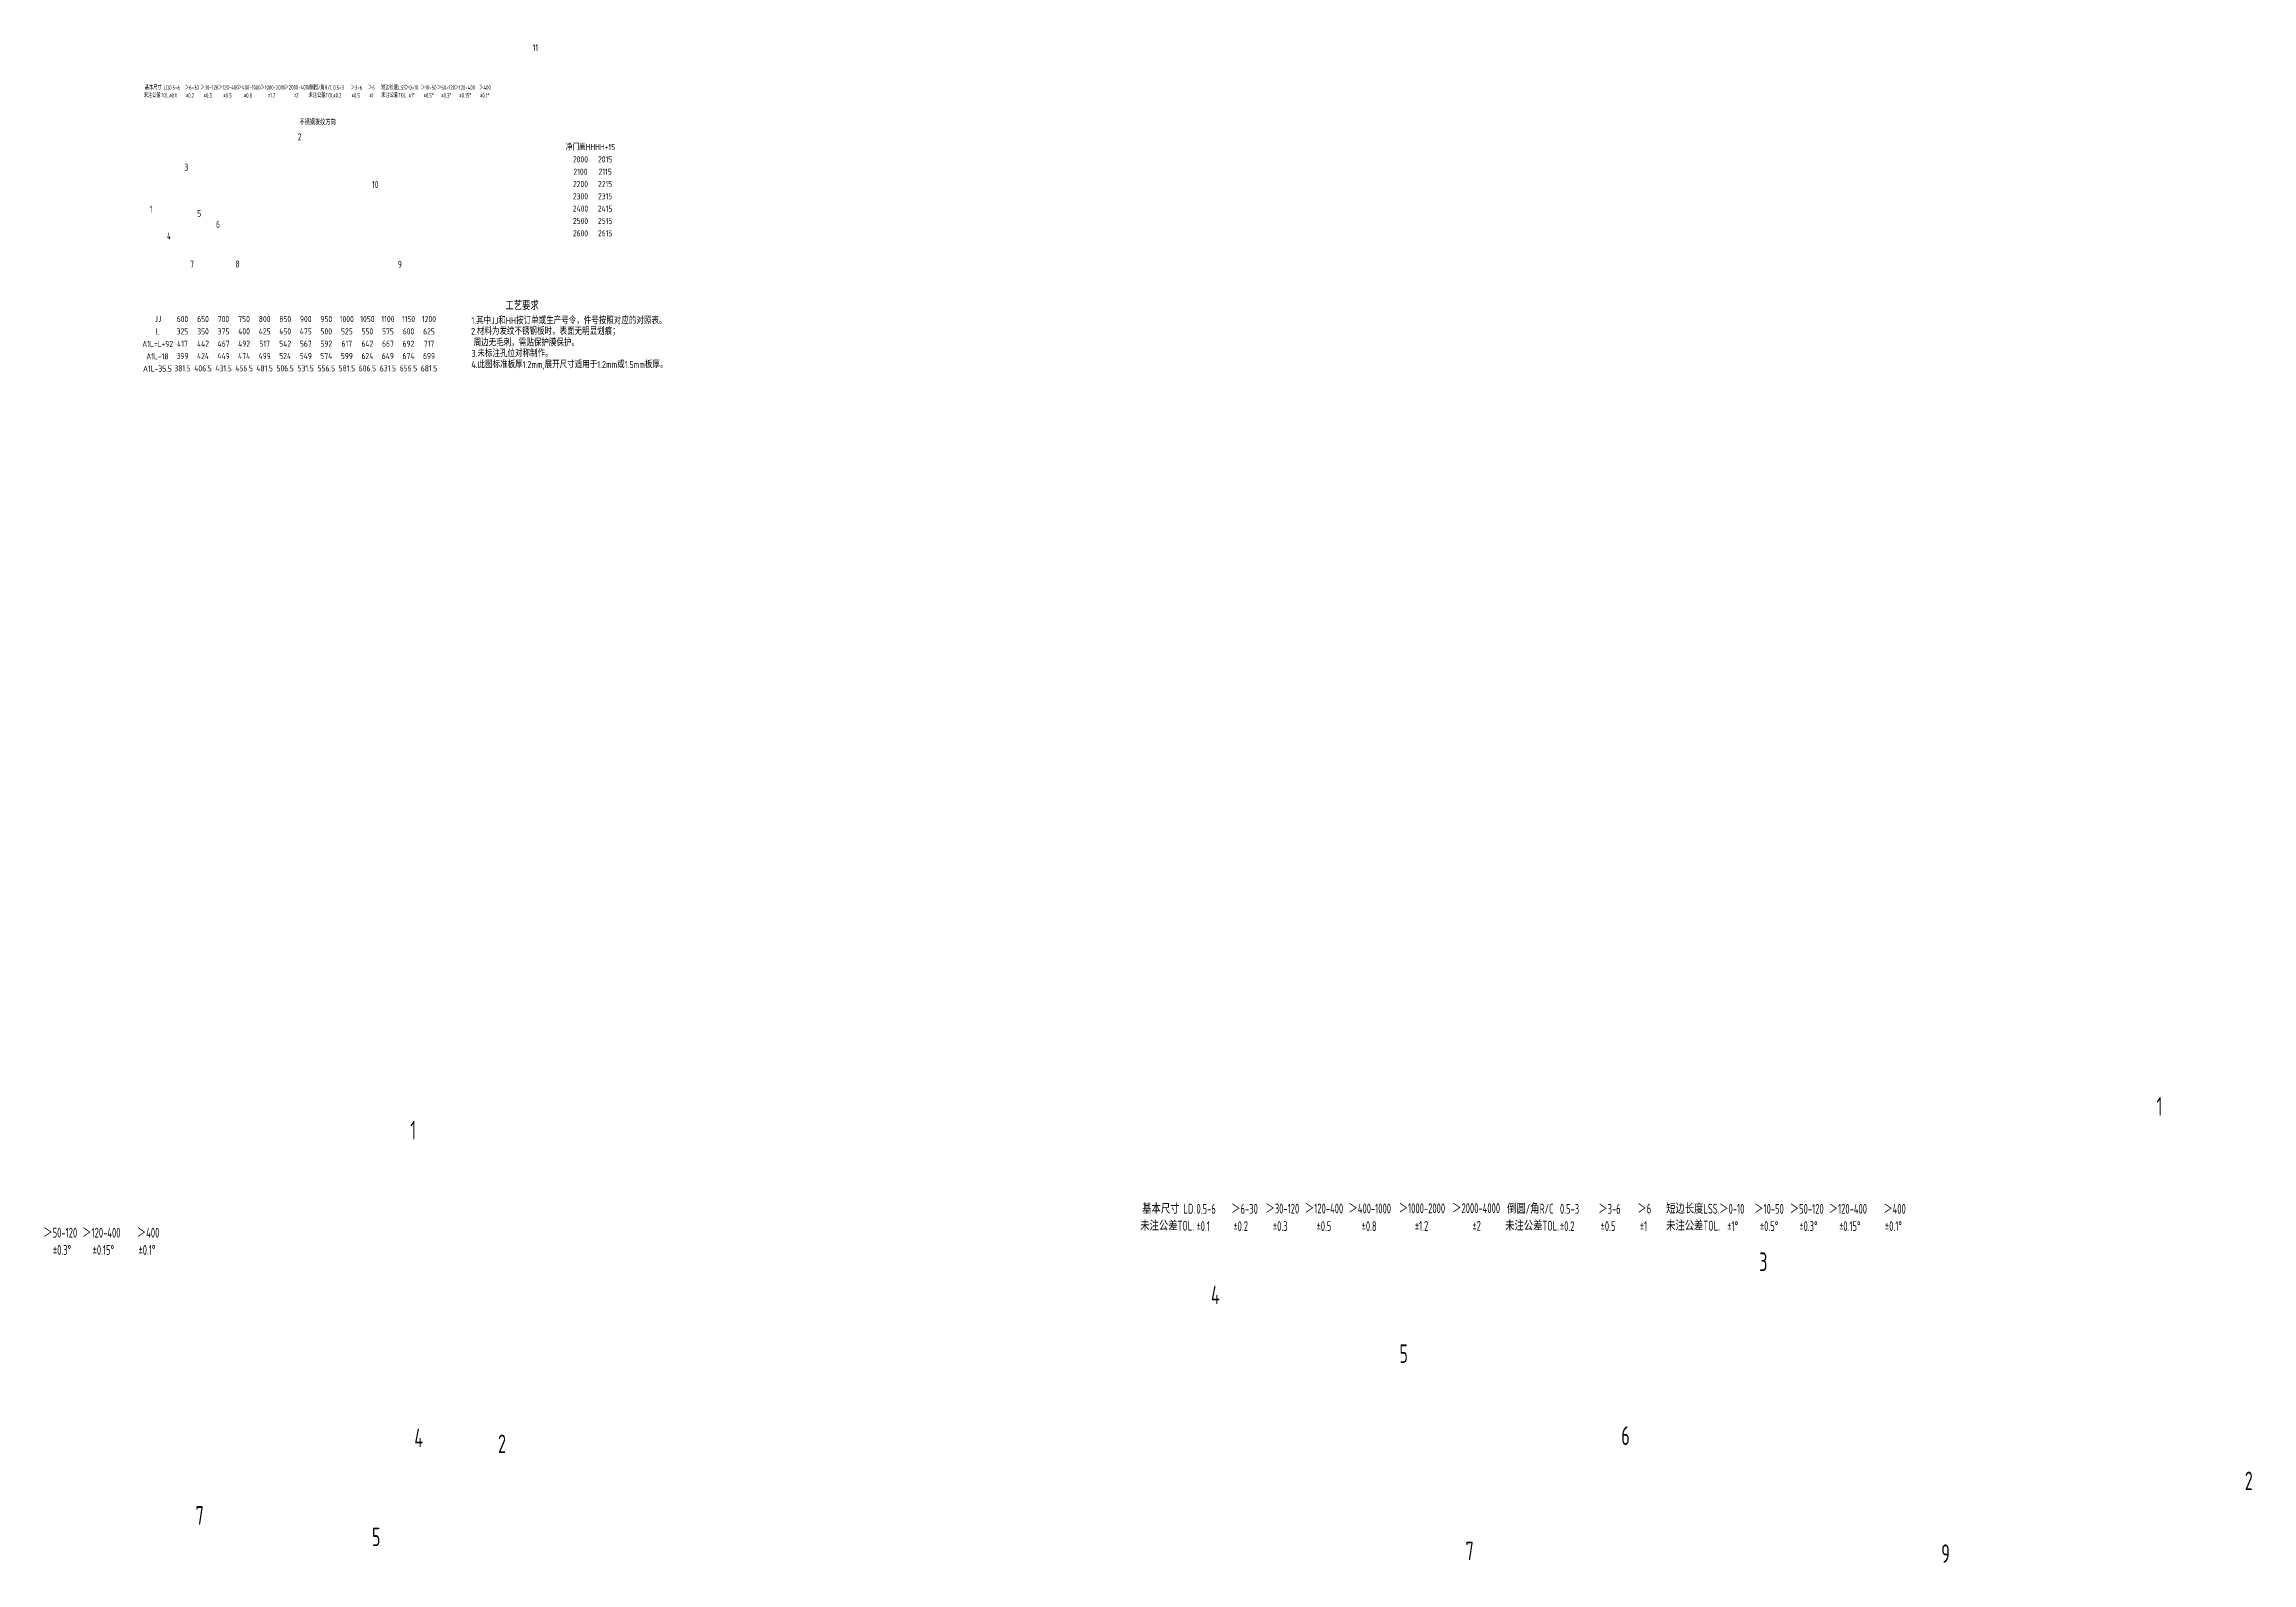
# Model space of a CAD drawing. Header units: inches. Extents: x 14216 to 120088, y -28810 to 23559.
# Drawn here: x 19428 to 21040, y 6165 to 7274 of the extents above; entities that cross this region are included whole.
import ezdxf
from ezdxf.enums import TextEntityAlignment as Align

# ---------------------------------------------------------------- set-up
doc = ezdxf.new("R2010")
doc.units = ezdxf.units.IN
doc.header["$LTSCALE"] = 0.3
doc.header["$MEASUREMENT"] = 0
for name, color, linetype in [('2', 2, 'Continuous'), ('2细实线', 2, 'Continuous'), ('6', 3, 'Continuous'), ('7', 4, 'Continuous')]:
    doc.layers.add(name, color=color, linetype=linetype)
doc.styles.add('HZ', font='isocp2.shx', dxfattribs={"width": 0.7, "bigfont": 'hztxt.shx'})

msp = doc.modelspace()

# ---------------------------------------------------------------- texts
at = {"layer": '2', "color": 6, "style": 'HZ', "width": 0.7}
msp.add_text('不锈钢发纹方向', height=4, dxfattribs=at).set_placement((19614.5, 7215.1))
at = {"layer": '2细实线', "style": 'HZ', "width": 0.8}
for s, p in [('净门高HH', (19819.7, 7199)), ('2000', (19819.7, 7190)), ('HH+15', (19837.7, 7199)), ('2015', (19837.7, 7190)), ('2200', (19819.7, 7172)), ('2100', (19819.7, 7181)), ('2215', (19837.7, 7172)), ('2115', (19837.7, 7181)), ('2300', (19819.7, 7163)), ('2315', (19837.7, 7163)), ('2400', (19819.7, 7154)), ('2500', (19819.7, 7145)), ('2415', (19837.7, 7154)), ('2515', (19837.7, 7145)), ('2600', (19819.7, 7136)), ('2615', (19837.7, 7136)), ('JJ', (19511.1, 7073.4)), ('L', (19511.1, 7064.4)), ('325', (19529.1, 7064.4)), ('600', (19529.1, 7073.4)), ('350', (19544.1, 7064.4)), ('650', (19544.1, 7073.4)), ('375', (19559.1, 7064.4)), ('700', (19559.1, 7073.4)), ('750', (19574.1, 7073.4)), ('400', (19574.1, 7064.4)), ('425', (19589.1, 7064.4)), ('800', (19589.1, 7073.4)), ('450', (19604.1, 7064.4)), ('850', (19604.1, 7073.4)), ('475', (19619.1, 7064.4)), ('900', (19619.1, 7073.4)), ('950', (19634.1, 7073.4)), ('500', (19634.1, 7064.4)), ('1000', (19649.1, 7073.4)), ('525', (19649.1, 7064.4)), ('1050', (19664.1, 7073.4)), ('550', (19664.1, 7064.4)), ('1100', (19679.1, 7073.4)), ('575', (19679.1, 7064.4)), ('1150', (19694.1, 7073.4)), ('600', (19694.1, 7064.4)), ('1200', (19709.1, 7073.4)), ('625', (19709.1, 7064.4)), ('A1L=L+92', (19511, 7055.2)), ('A1L-18', (19510.8, 7046.2)), ('399', (19529.1, 7046.4)), ('417', (19529.1, 7055.4)), ('442', (19544.1, 7055.4)), ('424', (19544.1, 7046.4)), ('449', (19559.1, 7046.4)), ('467', (19559.1, 7055.4)), ('492', (19574.1, 7055.4)), ('474', (19574.1, 7046.4)), ('499', (19589.1, 7046.4)), ('517', (19589.1, 7055.4)), ('542', (19604.1, 7055.4)), ('524', (19604.1, 7046.4)), ('549', (19619.1, 7046.4)), ('567', (19619.1, 7055.4)), ('592', (19634.1, 7055.4)), ('574', (19634.1, 7046.4)), ('599', (19649.1, 7046.4)), ('617', (19649.1, 7055.4)), ('642', (19664.1, 7055.4)), ('624', (19664.1, 7046.4)), ('649', (19679.1, 7046.4)), ('667', (19679.1, 7055.4)), ('692', (19694.1, 7055.4)), ('674', (19694.1, 7046.4)), ('699', (19709.1, 7046.4)), ('717', (19709.1, 7055.4)), ('A1L-35.5', (19510.8, 7037.2)), ('381.5', (19529.1, 7037.4)), ('406.5', (19544.1, 7037.4)), ('431.5', (19559.1, 7037.4)), ('456.5', (19574.1, 7037.4)), ('481.5', (19589.1, 7037.4)), ('506.5', (19604.1, 7037.4)), ('531.5', (19619.1, 7037.4)), ('556.5', (19634.1, 7037.4)), ('581.5', (19649.1, 7037.4)), ('606.5', (19664.1, 7037.4)), ('631.5', (19679.1, 7037.4)), ('656.5', (19694.1, 7037.4)), ('681.5', (19709.1, 7037.4))]:
    msp.add_text(s, height=4.5, dxfattribs=at).set_placement(p, align=Align.MIDDLE_CENTER)
at = {"layer": '2细实线', "color": 6, "style": 'HZ', "width": 0.8}
for s, p in [('1.其中JJ和HH按订单或生产号令，件号按照对应的对照表。', (19740, 7069.7)), ('2.材料为发纹不锈钢板时，表面无明显划痕；', (19739.8, 7061.9)), ('3.未标注孔位对称制作。', (19740.1, 7045.7)), ('周边无毛刺，需贴保护膜保护。', (19741.7, 7053.6)), ('4.此图标准板厚1.2mm,展开尺寸适用于1.2mm或1.5mm板厚。', (19740, 7037.6))]:
    msp.add_text(s, height=5.083, dxfattribs=at).set_placement(p)
at = {"layer": '6', "style": 'HZ', "width": 0.7}
for s, p in [('未注公差TOL.', (19500.9, 7235.2)), ('基本尺寸 LD.', (19501.6, 7240.8)), ('0.5-6', (19519.4, 7240.8)), ('%%P0.1', (19519.4, 7235.1)), ('＞6-30', (19530.9, 7240.8)), ('%%P0.2', (19531.6, 7235.1)), ('＞30-120', (19542.2, 7240.9)), ('%%P0.3', (19544.6, 7235.1)), ('＞120-400', (19555.2, 7240.9)), ('%%P0.5', (19559, 7235.1)), ('＞400-1000', (19569.5, 7240.9)), ('%%P0.8', (19573.9, 7235.1)), ('＞1000-2000', (19586.1, 7240.9)), ('%%P1.2', (19591.4, 7235.2)), ('＞2000-4000', (19603.7, 7241)), ('%%P2', (19610.4, 7235.2)), ('未注公差TOL.', (19621.2, 7235.2)), ('倒圆/角R/C', (19621.8, 7240.8)), ('0.5-3', (19639.2, 7240.8)), ('%%P0.2', (19639.2, 7235.1)), ('＞3-6', (19651.9, 7240.8)), ('%%P0.5', (19652.6, 7235.1)), ('＞6', (19664.7, 7240.9)), ('%%P1', (19665.5, 7235.1)), ('短边长度LSS.', (19674.2, 7240.8)), ('未注公差TOL.', (19674.2, 7235.2)), ('＞0-10', (19691.7, 7240.8)), ('%%P1%%D', (19694.3, 7235.1)), ('＞10-50', (19703.2, 7240.8)), ('%%P0.5%%D', (19705.1, 7235.1)), ('＞50-120', (19715, 7240.8)), ('%%P0.3%%D', (19718.1, 7235.1)), ('＞120-400', (19727.8, 7240.8)), ('%%P0.15%%D', (19731.2, 7235.1)), ('＞400', (19745.8, 7240.8)), ('%%P0.1%%D', (19746.3, 7235.1))]:
    msp.add_text(s, height=3.25, dxfattribs=at).set_placement(p)
at = {"layer": '6', "color": 2, "style": 'HZ', "width": 0.7}
for s, p in [('未注公差TOL.', (20228.4, 6407.7)), ('基本尺寸 LD.', (20229.8, 6420.1)), ('0.5-6', (20269.4, 6420)), ('＞6-30', (20294.8, 6420)), ('＞30-120', (20319.8, 6420.2)), ('＞120-400', (20348.6, 6420.3)), ('＞400-1000', (20380.4, 6420.3)), ('＞1000-2000', (20417.1, 6420.4)), ('＞2000-4000', (20456.1, 6420.5)), ('未注公差TOL.', (20494.8, 6407.7)), ('倒圆/角R/C', (20496.2, 6420.1)), ('0.5-3', (20534.8, 6420)), ('＞3-6', (20562.8, 6420)), ('＞6', (20591.3, 6420.2)), ('短边长度LSS.', (20612.3, 6420.1)), ('未注公差TOL.', (20612.3, 6407.7)), ('＞0-10', (20651.1, 6420)), ('＞10-50', (20676.6, 6420)), ('＞50-120', (20702.6, 6420)), ('＞120-400', (20731, 6420)), ('＞400', (20770.9, 6420)), ('＞50-120', (19427.5, 6402.6)), ('＞120-400', (19455.9, 6402.6)), ('＞400', (19495.8, 6402.6)), ('%%P0.1', (20269.4, 6407.4)), ('%%P0.2', (20296.4, 6407.4)), ('%%P0.3', (20325.2, 6407.4)), ('%%P0.5', (20357.1, 6407.4)), ('%%P0.8', (20390, 6407.4)), ('%%P1.2', (20428.9, 6407.5)), ('%%P2', (20470.9, 6407.6)), ('%%P0.2', (20534.8, 6407.4)), ('%%P0.5', (20564.5, 6407.4)), ('%%P1', (20593.1, 6407.4)), ('%%P1%%D', (20656.9, 6407.4)), ('%%P0.5%%D', (20680.8, 6407.4)), ('%%P0.3%%D', (20709.6, 6407.4)), ('%%P0.15%%D', (20738.6, 6407.4)), ('%%P0.1%%D', (20772.1, 6407.4)), ('%%P0.3%%D', (19434.5, 6390)), ('%%P0.15%%D', (19463.5, 6390)), ('%%P0.1%%D', (19497, 6390))]:
    msp.add_text(s, height=7.2, dxfattribs=at).set_placement(p)
at = {"layer": '7', "style": 'HZ', "width": 0.7}
for s, height, p in [('11', 5.1, (19784.8, 7269)), ('2', 5.1, (19613.3, 7203.9)), ('3', 5.1, (19530.5, 7181.7)), ('10', 5.1, (19667.5, 7169.1)), ('1', 5.1, (19505.3, 7151.1)), ('5', 5.1, (19539.9, 7148)), ('6', 5.1, (19553.6, 7140.1)), ('4', 5.1, (19517.8, 7131.4)), ('7', 5.1, (19534.7, 7110.9)), ('8', 5.1, (19567.8, 7111)), ('9', 5.1, (19686.4, 7110.8)), ('1', 13.5, (20970.4, 6491.7)), ('1', 13.5, (19695.4, 6474.3)), ('3', 13.5, (20680.3, 6378.2)), ('4', 13.5, (20280, 6354)), ('5', 13.5, (20417.6, 6311.1)), ('4', 13.5, (19698.4, 6249.6)), ('2', 13.5, (19759.5, 6245.3)), ('6', 13.5, (20579.6, 6251.2)), ('2', 13.5, (21034.8, 6218.2)), ('7', 13.5, (19538.7, 6193)), ('5', 13.5, (19667.4, 6177.3)), ('7', 13.5, (20465.9, 6167.1)), ('9', 13.5, (20813.2, 6165.1))]:
    msp.add_text(s, height=height, dxfattribs=at).set_placement(p)
at = {"layer": '7', "color": 3, "style": 'HZ', "width": 0.75}
msp.add_text('工艺要求', height=6, dxfattribs=at).set_placement((19764.9, 7080))

doc.saveas('drawing.dxf')
